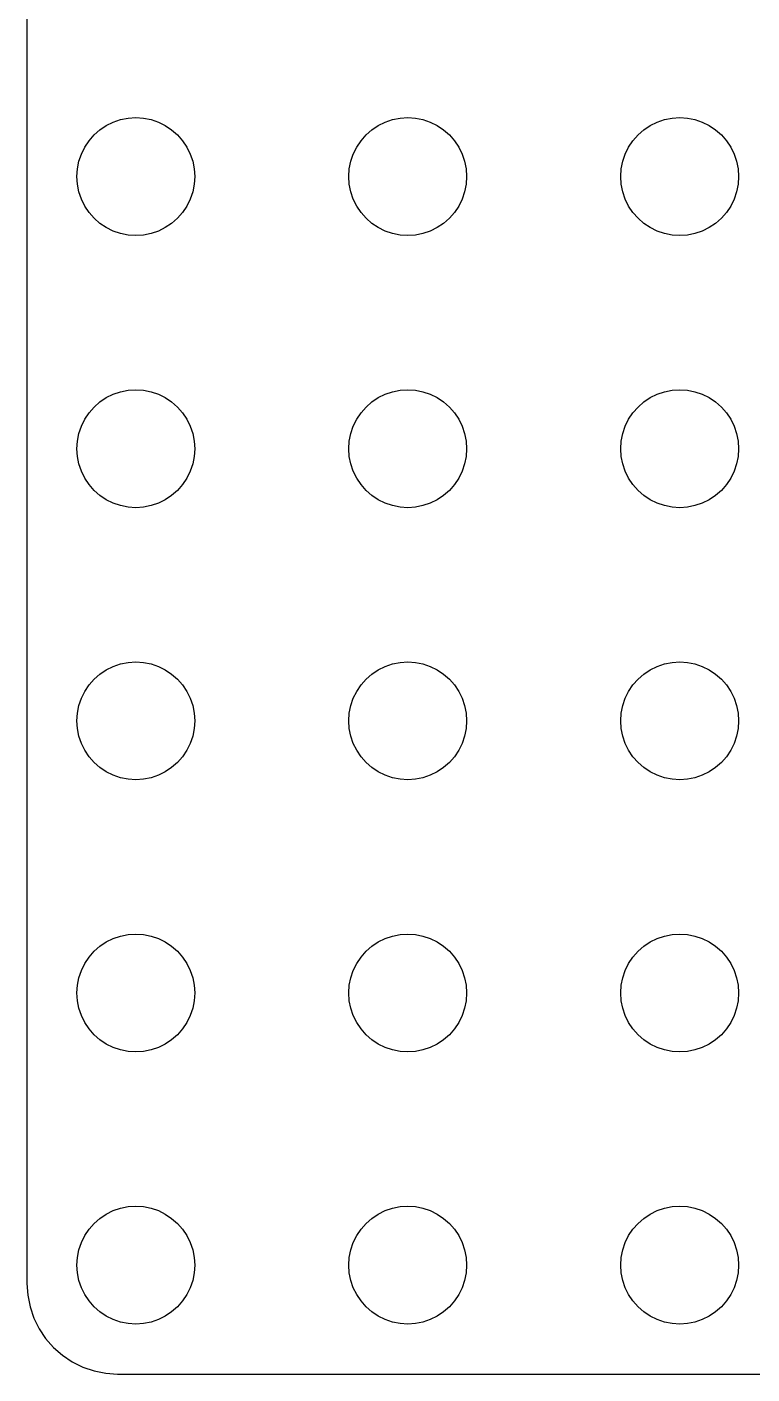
# Model space of a CAD drawing. Header units: metres. Extents: x -149 to 149, y -149 to 149.
# Drawn here: x -148.5 to -108.5, y -148.5 to -74.3 of the extents above; entities that cross this region are included whole.
import ezdxf

# ---------------------------------------------------------------- set-up
doc = ezdxf.new("R2010")
doc.units = ezdxf.units.M

msp = doc.modelspace()

# ---------------------------------------------------------------- linework, layer by layer
for p, q in [((-148.505, 143.505), (-148.505, -143.505)), ((-143.744, -79.4974), (-143.341, -79.3607)), ((-143.341, -79.3607), (-142.924, -79.2778)), ((-142.924, -79.2778), (-142.5, -79.25)), ((-142.5, -79.25), (-142.076, -79.2778)), ((-142.076, -79.2778), (-141.659, -79.3607)), ((-141.659, -79.3607), (-141.256, -79.4974)), ((-128.744, -79.4974), (-128.341, -79.3607)), ((-128.341, -79.3607), (-127.924, -79.2778)), ((-127.924, -79.2778), (-127.5, -79.25)), ((-127.5, -79.25), (-127.076, -79.2778)), ((-127.076, -79.2778), (-126.659, -79.3607)), ((-126.659, -79.3607), (-126.256, -79.4974)), ((-113.744, -79.4974), (-113.341, -79.3607)), ((-113.341, -79.3607), (-112.924, -79.2778)), ((-112.924, -79.2778), (-112.5, -79.25)), ((-112.5, -79.25), (-112.076, -79.2778)), ((-112.076, -79.2778), (-111.659, -79.3607)), ((-111.659, -79.3607), (-111.256, -79.4974)), ((-144.798, -80.2019), (-144.478, -79.9216)), ((-144.478, -79.9216), (-144.125, -79.6854)), ((-144.125, -79.6854), (-143.744, -79.4974)), ((-141.256, -79.4974), (-140.875, -79.6854)), ((-140.875, -79.6854), (-140.522, -79.9216)), ((-140.522, -79.9216), (-140.202, -80.2019)), ((-129.798, -80.2019), (-129.478, -79.9216)), ((-129.478, -79.9216), (-129.125, -79.6854)), ((-129.125, -79.6854), (-128.744, -79.4974)), ((-126.256, -79.4974), (-125.875, -79.6854)), ((-125.875, -79.6854), (-125.522, -79.9216)), ((-125.522, -79.9216), (-125.202, -80.2019)), ((-114.798, -80.2019), (-114.478, -79.9216)), ((-114.478, -79.9216), (-114.125, -79.6854)), ((-114.125, -79.6854), (-113.744, -79.4974)), ((-111.256, -79.4974), (-110.875, -79.6854)), ((-110.875, -79.6854), (-110.522, -79.9216)), ((-110.522, -79.9216), (-110.202, -80.2019)), ((-145.503, -81.2563), (-145.315, -80.875)), ((-145.315, -80.875), (-145.078, -80.5215)), ((-145.078, -80.5215), (-144.798, -80.2019)), ((-140.202, -80.2019), (-139.922, -80.5215)), ((-139.922, -80.5215), (-139.685, -80.875)), ((-139.685, -80.875), (-139.497, -81.2563)), ((-130.503, -81.2563), (-130.315, -80.875)), ((-130.315, -80.875), (-130.078, -80.5215)), ((-130.078, -80.5215), (-129.798, -80.2019)), ((-125.202, -80.2019), (-124.922, -80.5215)), ((-124.922, -80.5215), (-124.685, -80.875)), ((-124.685, -80.875), (-124.497, -81.2563)), ((-115.503, -81.2563), (-115.315, -80.875)), ((-115.315, -80.875), (-115.078, -80.5215)), ((-115.078, -80.5215), (-114.798, -80.2019)), ((-110.202, -80.2019), (-109.922, -80.5215)), ((-109.922, -80.5215), (-109.685, -80.875)), ((-109.685, -80.875), (-109.497, -81.2563)), ((-145.722, -82.0758), (-145.639, -81.6588)), ((-145.639, -81.6588), (-145.503, -81.2563)), ((-139.497, -81.2563), (-139.361, -81.6588)), ((-139.361, -81.6588), (-139.278, -82.0758)), ((-130.722, -82.0758), (-130.639, -81.6588)), ((-130.639, -81.6588), (-130.503, -81.2563)), ((-124.497, -81.2563), (-124.361, -81.6588)), ((-124.361, -81.6588), (-124.278, -82.0758)), ((-115.722, -82.0758), (-115.639, -81.6588)), ((-115.639, -81.6588), (-115.503, -81.2563)), ((-109.497, -81.2563), (-109.361, -81.6588)), ((-109.361, -81.6588), (-109.278, -82.0758)), ((-145.75, -82.5), (-145.722, -82.0758)), ((-139.278, -82.0758), (-139.25, -82.5)), ((-130.75, -82.5), (-130.722, -82.0758)), ((-124.278, -82.0758), (-124.25, -82.5)), ((-115.75, -82.5), (-115.722, -82.0758)), ((-109.278, -82.0758), (-109.25, -82.5)), ((-145.722, -82.9242), (-145.75, -82.5)), ((-145.639, -83.3412), (-145.722, -82.9242)), ((-139.278, -82.9242), (-139.361, -83.3412)), ((-139.25, -82.5), (-139.278, -82.9242)), ((-130.722, -82.9242), (-130.75, -82.5)), ((-130.639, -83.3412), (-130.722, -82.9242)), ((-124.278, -82.9242), (-124.361, -83.3412)), ((-124.25, -82.5), (-124.278, -82.9242)), ((-115.722, -82.9242), (-115.75, -82.5)), ((-115.639, -83.3412), (-115.722, -82.9242)), ((-109.278, -82.9242), (-109.361, -83.3412)), ((-109.25, -82.5), (-109.278, -82.9242)), ((-145.503, -83.7437), (-145.639, -83.3412)), ((-145.315, -84.125), (-145.503, -83.7437)), ((-139.497, -83.7437), (-139.685, -84.125)), ((-139.361, -83.3412), (-139.497, -83.7437)), ((-130.503, -83.7437), (-130.639, -83.3412)), ((-130.315, -84.125), (-130.503, -83.7437)), ((-124.497, -83.7437), (-124.685, -84.125)), ((-124.361, -83.3412), (-124.497, -83.7437)), ((-115.503, -83.7437), (-115.639, -83.3412)), ((-115.315, -84.125), (-115.503, -83.7437)), ((-109.497, -83.7437), (-109.685, -84.125)), ((-109.361, -83.3412), (-109.497, -83.7437)), ((-145.078, -84.4785), (-145.315, -84.125)), ((-144.798, -84.7981), (-145.078, -84.4785)), ((-139.922, -84.4785), (-140.202, -84.7981)), ((-139.685, -84.125), (-139.922, -84.4785)), ((-130.078, -84.4785), (-130.315, -84.125)), ((-129.798, -84.7981), (-130.078, -84.4785)), ((-124.922, -84.4785), (-125.202, -84.7981)), ((-124.685, -84.125), (-124.922, -84.4785)), ((-115.078, -84.4785), (-115.315, -84.125)), ((-114.798, -84.7981), (-115.078, -84.4785)), ((-109.922, -84.4785), (-110.202, -84.7981)), ((-109.685, -84.125), (-109.922, -84.4785)), ((-144.478, -85.0784), (-144.798, -84.7981)), ((-144.125, -85.3146), (-144.478, -85.0784)), ((-143.744, -85.5026), (-144.125, -85.3146)), ((-140.875, -85.3146), (-141.256, -85.5026)), ((-140.522, -85.0784), (-140.875, -85.3146)), ((-140.202, -84.7981), (-140.522, -85.0784)), ((-129.478, -85.0784), (-129.798, -84.7981)), ((-129.125, -85.3146), (-129.478, -85.0784)), ((-128.744, -85.5026), (-129.125, -85.3146)), ((-125.875, -85.3146), (-126.256, -85.5026)), ((-125.522, -85.0784), (-125.875, -85.3146)), ((-125.202, -84.7981), (-125.522, -85.0784)), ((-114.478, -85.0784), (-114.798, -84.7981)), ((-114.125, -85.3146), (-114.478, -85.0784)), ((-113.744, -85.5026), (-114.125, -85.3146)), ((-110.875, -85.3146), (-111.256, -85.5026)), ((-110.522, -85.0784), (-110.875, -85.3146)), ((-110.202, -84.7981), (-110.522, -85.0784)), ((-143.341, -85.6393), (-143.744, -85.5026)), ((-142.924, -85.7222), (-143.341, -85.6393)), ((-142.5, -85.75), (-142.924, -85.7222)), ((-142.076, -85.7222), (-142.5, -85.75)), ((-141.659, -85.6393), (-142.076, -85.7222)), ((-141.256, -85.5026), (-141.659, -85.6393)), ((-128.341, -85.6393), (-128.744, -85.5026)), ((-127.924, -85.7222), (-128.341, -85.6393)), ((-127.5, -85.75), (-127.924, -85.7222)), ((-127.076, -85.7222), (-127.5, -85.75)), ((-126.659, -85.6393), (-127.076, -85.7222)), ((-126.256, -85.5026), (-126.659, -85.6393)), ((-113.341, -85.6393), (-113.744, -85.5026)), ((-112.924, -85.7222), (-113.341, -85.6393)), ((-112.5, -85.75), (-112.924, -85.7222)), ((-112.076, -85.7222), (-112.5, -85.75)), ((-111.659, -85.6393), (-112.076, -85.7222)), ((-111.256, -85.5026), (-111.659, -85.6393)), ((-143.341, -94.3607), (-142.924, -94.2778)), ((-142.924, -94.2778), (-142.5, -94.25)), ((-142.5, -94.25), (-142.076, -94.2778)), ((-142.076, -94.2778), (-141.659, -94.3607)), ((-128.341, -94.3607), (-127.924, -94.2778)), ((-127.924, -94.2778), (-127.5, -94.25)), ((-127.5, -94.25), (-127.076, -94.2778)), ((-127.076, -94.2778), (-126.659, -94.3607)), ((-113.341, -94.3607), (-112.924, -94.2778)), ((-112.924, -94.2778), (-112.5, -94.25)), ((-112.5, -94.25), (-112.076, -94.2778)), ((-112.076, -94.2778), (-111.659, -94.3607)), ((-144.798, -95.2019), (-144.478, -94.9216)), ((-144.478, -94.9216), (-144.125, -94.6854)), ((-144.125, -94.6854), (-143.744, -94.4974)), ((-143.744, -94.4974), (-143.341, -94.3607)), ((-141.659, -94.3607), (-141.256, -94.4974)), ((-141.256, -94.4974), (-140.875, -94.6854)), ((-140.875, -94.6854), (-140.522, -94.9216)), ((-140.522, -94.9216), (-140.202, -95.2019)), ((-129.798, -95.2019), (-129.478, -94.9216)), ((-129.478, -94.9216), (-129.125, -94.6854)), ((-129.125, -94.6854), (-128.744, -94.4974)), ((-128.744, -94.4974), (-128.341, -94.3607)), ((-126.659, -94.3607), (-126.256, -94.4974)), ((-126.256, -94.4974), (-125.875, -94.6854)), ((-125.875, -94.6854), (-125.522, -94.9216)), ((-125.522, -94.9216), (-125.202, -95.2019)), ((-114.798, -95.2019), (-114.478, -94.9216)), ((-114.478, -94.9216), (-114.125, -94.6854)), ((-114.125, -94.6854), (-113.744, -94.4974)), ((-113.744, -94.4974), (-113.341, -94.3607)), ((-111.659, -94.3607), (-111.256, -94.4974)), ((-111.256, -94.4974), (-110.875, -94.6854)), ((-110.875, -94.6854), (-110.522, -94.9216)), ((-110.522, -94.9216), (-110.202, -95.2019)), ((-145.315, -95.875), (-145.078, -95.5215)), ((-145.078, -95.5215), (-144.798, -95.2019)), ((-140.202, -95.2019), (-139.922, -95.5215)), ((-139.922, -95.5215), (-139.685, -95.875)), ((-130.315, -95.875), (-130.078, -95.5215)), ((-130.078, -95.5215), (-129.798, -95.2019)), ((-125.202, -95.2019), (-124.922, -95.5215)), ((-124.922, -95.5215), (-124.685, -95.875)), ((-115.315, -95.875), (-115.078, -95.5215)), ((-115.078, -95.5215), (-114.798, -95.2019)), ((-110.202, -95.2019), (-109.922, -95.5215)), ((-109.922, -95.5215), (-109.685, -95.875)), ((-145.639, -96.6588), (-145.503, -96.2563)), ((-145.503, -96.2563), (-145.315, -95.875)), ((-139.685, -95.875), (-139.497, -96.2563)), ((-139.497, -96.2563), (-139.361, -96.6588)), ((-130.639, -96.6588), (-130.503, -96.2563)), ((-130.503, -96.2563), (-130.315, -95.875)), ((-124.685, -95.875), (-124.497, -96.2563)), ((-124.497, -96.2563), (-124.361, -96.6588)), ((-115.639, -96.6588), (-115.503, -96.2563)), ((-115.503, -96.2563), (-115.315, -95.875)), ((-109.685, -95.875), (-109.497, -96.2563)), ((-109.497, -96.2563), (-109.361, -96.6588)), ((-145.75, -97.5), (-145.722, -97.0758)), ((-145.722, -97.0758), (-145.639, -96.6588)), ((-139.361, -96.6588), (-139.278, -97.0758)), ((-139.278, -97.0758), (-139.25, -97.5)), ((-130.75, -97.5), (-130.722, -97.0758)), ((-130.722, -97.0758), (-130.639, -96.6588)), ((-124.361, -96.6588), (-124.278, -97.0758)), ((-124.278, -97.0758), (-124.25, -97.5)), ((-115.75, -97.5), (-115.722, -97.0758)), ((-115.722, -97.0758), (-115.639, -96.6588)), ((-109.361, -96.6588), (-109.278, -97.0758)), ((-109.278, -97.0758), (-109.25, -97.5)), ((-145.722, -97.9242), (-145.75, -97.5)), ((-145.639, -98.3412), (-145.722, -97.9242)), ((-139.278, -97.9242), (-139.361, -98.3412)), ((-139.25, -97.5), (-139.278, -97.9242)), ((-130.722, -97.9242), (-130.75, -97.5)), ((-130.639, -98.3412), (-130.722, -97.9242)), ((-124.278, -97.9242), (-124.361, -98.3412)), ((-124.25, -97.5), (-124.278, -97.9242)), ((-115.722, -97.9242), (-115.75, -97.5)), ((-115.639, -98.3412), (-115.722, -97.9242)), ((-109.278, -97.9242), (-109.361, -98.3412)), ((-109.25, -97.5), (-109.278, -97.9242)), ((-145.503, -98.7437), (-145.639, -98.3412)), ((-145.315, -99.125), (-145.503, -98.7437)), ((-139.497, -98.7437), (-139.685, -99.125)), ((-139.361, -98.3412), (-139.497, -98.7437)), ((-130.503, -98.7437), (-130.639, -98.3412)), ((-130.315, -99.125), (-130.503, -98.7437)), ((-124.497, -98.7437), (-124.685, -99.125)), ((-124.361, -98.3412), (-124.497, -98.7437)), ((-115.503, -98.7437), (-115.639, -98.3412)), ((-115.315, -99.125), (-115.503, -98.7437)), ((-109.497, -98.7437), (-109.685, -99.125)), ((-109.361, -98.3412), (-109.497, -98.7437)), ((-145.078, -99.4785), (-145.315, -99.125)), ((-144.798, -99.7981), (-145.078, -99.4785)), ((-139.922, -99.4785), (-140.202, -99.7981)), ((-139.685, -99.125), (-139.922, -99.4785)), ((-130.078, -99.4785), (-130.315, -99.125)), ((-129.798, -99.7981), (-130.078, -99.4785)), ((-124.922, -99.4785), (-125.202, -99.7981)), ((-124.685, -99.125), (-124.922, -99.4785)), ((-115.078, -99.4785), (-115.315, -99.125)), ((-114.798, -99.7981), (-115.078, -99.4785)), ((-109.922, -99.4785), (-110.202, -99.7981)), ((-109.685, -99.125), (-109.922, -99.4785)), ((-144.478, -100.078), (-144.798, -99.7981)), ((-144.125, -100.315), (-144.478, -100.078)), ((-140.522, -100.078), (-140.875, -100.315)), ((-140.202, -99.7981), (-140.522, -100.078)), ((-129.478, -100.078), (-129.798, -99.7981)), ((-129.125, -100.315), (-129.478, -100.078)), ((-125.522, -100.078), (-125.875, -100.315)), ((-125.202, -99.7981), (-125.522, -100.078)), ((-114.478, -100.078), (-114.798, -99.7981)), ((-114.125, -100.315), (-114.478, -100.078)), ((-110.522, -100.078), (-110.875, -100.315)), ((-110.202, -99.7981), (-110.522, -100.078)), ((-143.744, -100.503), (-144.125, -100.315)), ((-143.341, -100.639), (-143.744, -100.503)), ((-142.924, -100.722), (-143.341, -100.639)), ((-142.5, -100.75), (-142.924, -100.722)), ((-142.076, -100.722), (-142.5, -100.75)), ((-141.659, -100.639), (-142.076, -100.722)), ((-141.256, -100.503), (-141.659, -100.639)), ((-140.875, -100.315), (-141.256, -100.503)), ((-128.744, -100.503), (-129.125, -100.315)), ((-128.341, -100.639), (-128.744, -100.503)), ((-127.924, -100.722), (-128.341, -100.639)), ((-127.5, -100.75), (-127.924, -100.722)), ((-127.076, -100.722), (-127.5, -100.75)), ((-126.659, -100.639), (-127.076, -100.722)), ((-126.256, -100.503), (-126.659, -100.639)), ((-125.875, -100.315), (-126.256, -100.503)), ((-113.744, -100.503), (-114.125, -100.315)), ((-113.341, -100.639), (-113.744, -100.503)), ((-112.924, -100.722), (-113.341, -100.639)), ((-112.5, -100.75), (-112.924, -100.722)), ((-112.076, -100.722), (-112.5, -100.75)), ((-111.659, -100.639), (-112.076, -100.722)), ((-111.256, -100.503), (-111.659, -100.639)), ((-110.875, -100.315), (-111.256, -100.503)), ((-144.478, -109.922), (-144.125, -109.685)), ((-144.125, -109.685), (-143.744, -109.497)), ((-143.744, -109.497), (-143.341, -109.361)), ((-143.341, -109.361), (-142.924, -109.278)), ((-142.924, -109.278), (-142.5, -109.25)), ((-142.5, -109.25), (-142.076, -109.278)), ((-142.076, -109.278), (-141.659, -109.361)), ((-141.659, -109.361), (-141.256, -109.497)), ((-141.256, -109.497), (-140.875, -109.685)), ((-140.875, -109.685), (-140.522, -109.922)), ((-129.478, -109.922), (-129.125, -109.685)), ((-129.125, -109.685), (-128.744, -109.497)), ((-128.744, -109.497), (-128.341, -109.361)), ((-128.341, -109.361), (-127.924, -109.278)), ((-127.924, -109.278), (-127.5, -109.25)), ((-127.5, -109.25), (-127.076, -109.278)), ((-127.076, -109.278), (-126.659, -109.361)), ((-126.659, -109.361), (-126.256, -109.497)), ((-126.256, -109.497), (-125.875, -109.685)), ((-125.875, -109.685), (-125.522, -109.922)), ((-114.478, -109.922), (-114.125, -109.685)), ((-114.125, -109.685), (-113.744, -109.497)), ((-113.744, -109.497), (-113.341, -109.361)), ((-113.341, -109.361), (-112.924, -109.278)), ((-112.924, -109.278), (-112.5, -109.25)), ((-112.5, -109.25), (-112.076, -109.278)), ((-112.076, -109.278), (-111.659, -109.361)), ((-111.659, -109.361), (-111.256, -109.497)), ((-111.256, -109.497), (-110.875, -109.685)), ((-110.875, -109.685), (-110.522, -109.922)), ((-145.315, -110.875), (-145.078, -110.522)), ((-145.078, -110.522), (-144.798, -110.202)), ((-144.798, -110.202), (-144.478, -109.922)), ((-140.522, -109.922), (-140.202, -110.202)), ((-140.202, -110.202), (-139.922, -110.522)), ((-139.922, -110.522), (-139.685, -110.875)), ((-130.315, -110.875), (-130.078, -110.522)), ((-130.078, -110.522), (-129.798, -110.202)), ((-129.798, -110.202), (-129.478, -109.922)), ((-125.522, -109.922), (-125.202, -110.202)), ((-125.202, -110.202), (-124.922, -110.522)), ((-124.922, -110.522), (-124.685, -110.875)), ((-115.315, -110.875), (-115.078, -110.522)), ((-115.078, -110.522), (-114.798, -110.202)), ((-114.798, -110.202), (-114.478, -109.922)), ((-110.522, -109.922), (-110.202, -110.202)), ((-110.202, -110.202), (-109.922, -110.522)), ((-109.922, -110.522), (-109.685, -110.875)), ((-145.639, -111.659), (-145.503, -111.256)), ((-145.503, -111.256), (-145.315, -110.875)), ((-139.685, -110.875), (-139.497, -111.256)), ((-139.497, -111.256), (-139.361, -111.659)), ((-130.639, -111.659), (-130.503, -111.256)), ((-130.503, -111.256), (-130.315, -110.875)), ((-124.685, -110.875), (-124.497, -111.256)), ((-124.497, -111.256), (-124.361, -111.659)), ((-115.639, -111.659), (-115.503, -111.256)), ((-115.503, -111.256), (-115.315, -110.875)), ((-109.685, -110.875), (-109.497, -111.256)), ((-109.497, -111.256), (-109.361, -111.659)), ((-145.75, -112.5), (-145.722, -112.076)), ((-145.722, -112.076), (-145.639, -111.659)), ((-139.361, -111.659), (-139.278, -112.076)), ((-139.278, -112.076), (-139.25, -112.5)), ((-130.75, -112.5), (-130.722, -112.076)), ((-130.722, -112.076), (-130.639, -111.659)), ((-124.361, -111.659), (-124.278, -112.076)), ((-124.278, -112.076), (-124.25, -112.5)), ((-115.75, -112.5), (-115.722, -112.076)), ((-115.722, -112.076), (-115.639, -111.659)), ((-109.361, -111.659), (-109.278, -112.076)), ((-109.278, -112.076), (-109.25, -112.5)), ((-145.722, -112.924), (-145.75, -112.5)), ((-139.25, -112.5), (-139.278, -112.924)), ((-130.722, -112.924), (-130.75, -112.5)), ((-124.25, -112.5), (-124.278, -112.924)), ((-115.722, -112.924), (-115.75, -112.5)), ((-109.25, -112.5), (-109.278, -112.924)), ((-145.639, -113.341), (-145.722, -112.924)), ((-145.503, -113.744), (-145.639, -113.341)), ((-139.361, -113.341), (-139.497, -113.744)), ((-139.278, -112.924), (-139.361, -113.341)), ((-130.639, -113.341), (-130.722, -112.924)), ((-130.503, -113.744), (-130.639, -113.341)), ((-124.361, -113.341), (-124.497, -113.744)), ((-124.278, -112.924), (-124.361, -113.341)), ((-115.639, -113.341), (-115.722, -112.924)), ((-115.503, -113.744), (-115.639, -113.341)), ((-109.361, -113.341), (-109.497, -113.744)), ((-109.278, -112.924), (-109.361, -113.341)), ((-145.315, -114.125), (-145.503, -113.744)), ((-145.078, -114.478), (-145.315, -114.125)), ((-139.685, -114.125), (-139.922, -114.478)), ((-139.497, -113.744), (-139.685, -114.125)), ((-130.315, -114.125), (-130.503, -113.744)), ((-130.078, -114.478), (-130.315, -114.125)), ((-124.685, -114.125), (-124.922, -114.478)), ((-124.497, -113.744), (-124.685, -114.125)), ((-115.315, -114.125), (-115.503, -113.744)), ((-115.078, -114.478), (-115.315, -114.125)), ((-109.685, -114.125), (-109.922, -114.478)), ((-109.497, -113.744), (-109.685, -114.125)), ((-144.798, -114.798), (-145.078, -114.478)), ((-144.478, -115.078), (-144.798, -114.798)), ((-144.125, -115.315), (-144.478, -115.078)), ((-140.522, -115.078), (-140.875, -115.315)), ((-140.202, -114.798), (-140.522, -115.078)), ((-139.922, -114.478), (-140.202, -114.798)), ((-129.798, -114.798), (-130.078, -114.478)), ((-129.478, -115.078), (-129.798, -114.798)), ((-129.125, -115.315), (-129.478, -115.078)), ((-125.522, -115.078), (-125.875, -115.315)), ((-125.202, -114.798), (-125.522, -115.078)), ((-124.922, -114.478), (-125.202, -114.798)), ((-114.798, -114.798), (-115.078, -114.478)), ((-114.478, -115.078), (-114.798, -114.798)), ((-114.125, -115.315), (-114.478, -115.078)), ((-110.522, -115.078), (-110.875, -115.315)), ((-110.202, -114.798), (-110.522, -115.078)), ((-109.922, -114.478), (-110.202, -114.798)), ((-143.744, -115.503), (-144.125, -115.315)), ((-143.341, -115.639), (-143.744, -115.503)), ((-142.924, -115.722), (-143.341, -115.639)), ((-142.5, -115.75), (-142.924, -115.722)), ((-142.076, -115.722), (-142.5, -115.75)), ((-141.659, -115.639), (-142.076, -115.722)), ((-141.256, -115.503), (-141.659, -115.639)), ((-140.875, -115.315), (-141.256, -115.503)), ((-128.744, -115.503), (-129.125, -115.315)), ((-128.341, -115.639), (-128.744, -115.503)), ((-127.924, -115.722), (-128.341, -115.639)), ((-127.5, -115.75), (-127.924, -115.722)), ((-127.076, -115.722), (-127.5, -115.75)), ((-126.659, -115.639), (-127.076, -115.722)), ((-126.256, -115.503), (-126.659, -115.639)), ((-125.875, -115.315), (-126.256, -115.503)), ((-113.744, -115.503), (-114.125, -115.315)), ((-113.341, -115.639), (-113.744, -115.503)), ((-112.924, -115.722), (-113.341, -115.639)), ((-112.5, -115.75), (-112.924, -115.722)), ((-112.076, -115.722), (-112.5, -115.75)), ((-111.659, -115.639), (-112.076, -115.722)), ((-111.256, -115.503), (-111.659, -115.639)), ((-110.875, -115.315), (-111.256, -115.503)), ((-144.478, -124.922), (-144.125, -124.685)), ((-144.125, -124.685), (-143.744, -124.497)), ((-143.744, -124.497), (-143.341, -124.361)), ((-143.341, -124.361), (-142.924, -124.278)), ((-142.924, -124.278), (-142.5, -124.25)), ((-142.5, -124.25), (-142.076, -124.278)), ((-142.076, -124.278), (-141.659, -124.361)), ((-141.659, -124.361), (-141.256, -124.497)), ((-141.256, -124.497), (-140.875, -124.685)), ((-140.875, -124.685), (-140.522, -124.922)), ((-129.478, -124.922), (-129.125, -124.685)), ((-129.125, -124.685), (-128.744, -124.497)), ((-128.744, -124.497), (-128.341, -124.361)), ((-128.341, -124.361), (-127.924, -124.278)), ((-127.924, -124.278), (-127.5, -124.25)), ((-127.5, -124.25), (-127.076, -124.278)), ((-127.076, -124.278), (-126.659, -124.361)), ((-126.659, -124.361), (-126.256, -124.497)), ((-126.256, -124.497), (-125.875, -124.685)), ((-125.875, -124.685), (-125.522, -124.922)), ((-114.478, -124.922), (-114.125, -124.685)), ((-114.125, -124.685), (-113.744, -124.497)), ((-113.744, -124.497), (-113.341, -124.361)), ((-113.341, -124.361), (-112.924, -124.278)), ((-112.924, -124.278), (-112.5, -124.25)), ((-112.5, -124.25), (-112.076, -124.278)), ((-112.076, -124.278), (-111.659, -124.361)), ((-111.659, -124.361), (-111.256, -124.497)), ((-111.256, -124.497), (-110.875, -124.685)), ((-110.875, -124.685), (-110.522, -124.922)), ((-145.078, -125.522), (-144.798, -125.202)), ((-144.798, -125.202), (-144.478, -124.922)), ((-140.522, -124.922), (-140.202, -125.202)), ((-140.202, -125.202), (-139.922, -125.522)), ((-130.078, -125.522), (-129.798, -125.202)), ((-129.798, -125.202), (-129.478, -124.922)), ((-125.522, -124.922), (-125.202, -125.202)), ((-125.202, -125.202), (-124.922, -125.522)), ((-115.078, -125.522), (-114.798, -125.202)), ((-114.798, -125.202), (-114.478, -124.922)), ((-110.522, -124.922), (-110.202, -125.202)), ((-110.202, -125.202), (-109.922, -125.522)), ((-145.503, -126.256), (-145.315, -125.875)), ((-145.315, -125.875), (-145.078, -125.522)), ((-139.922, -125.522), (-139.685, -125.875)), ((-139.685, -125.875), (-139.497, -126.256)), ((-130.503, -126.256), (-130.315, -125.875)), ((-130.315, -125.875), (-130.078, -125.522)), ((-124.922, -125.522), (-124.685, -125.875)), ((-124.685, -125.875), (-124.497, -126.256)), ((-115.503, -126.256), (-115.315, -125.875)), ((-115.315, -125.875), (-115.078, -125.522)), ((-109.922, -125.522), (-109.685, -125.875)), ((-109.685, -125.875), (-109.497, -126.256)), ((-145.722, -127.076), (-145.639, -126.659)), ((-145.639, -126.659), (-145.503, -126.256)), ((-139.497, -126.256), (-139.361, -126.659)), ((-139.361, -126.659), (-139.278, -127.076)), ((-130.722, -127.076), (-130.639, -126.659)), ((-130.639, -126.659), (-130.503, -126.256)), ((-124.497, -126.256), (-124.361, -126.659)), ((-124.361, -126.659), (-124.278, -127.076)), ((-115.722, -127.076), (-115.639, -126.659)), ((-115.639, -126.659), (-115.503, -126.256)), ((-109.497, -126.256), (-109.361, -126.659)), ((-109.361, -126.659), (-109.278, -127.076)), ((-145.75, -127.5), (-145.722, -127.076)), ((-145.722, -127.924), (-145.75, -127.5)), ((-139.278, -127.076), (-139.25, -127.5)), ((-139.25, -127.5), (-139.278, -127.924)), ((-130.75, -127.5), (-130.722, -127.076)), ((-130.722, -127.924), (-130.75, -127.5)), ((-124.278, -127.076), (-124.25, -127.5)), ((-124.25, -127.5), (-124.278, -127.924)), ((-115.75, -127.5), (-115.722, -127.076)), ((-115.722, -127.924), (-115.75, -127.5)), ((-109.278, -127.076), (-109.25, -127.5)), ((-109.25, -127.5), (-109.278, -127.924)), ((-145.639, -128.341), (-145.722, -127.924)), ((-145.503, -128.744), (-145.639, -128.341)), ((-139.361, -128.341), (-139.497, -128.744)), ((-139.278, -127.924), (-139.361, -128.341)), ((-130.639, -128.341), (-130.722, -127.924)), ((-130.503, -128.744), (-130.639, -128.341)), ((-124.361, -128.341), (-124.497, -128.744)), ((-124.278, -127.924), (-124.361, -128.341)), ((-115.639, -128.341), (-115.722, -127.924)), ((-115.503, -128.744), (-115.639, -128.341)), ((-109.361, -128.341), (-109.497, -128.744)), ((-109.278, -127.924), (-109.361, -128.341)), ((-145.315, -129.125), (-145.503, -128.744)), ((-145.078, -129.478), (-145.315, -129.125)), ((-139.685, -129.125), (-139.922, -129.478)), ((-139.497, -128.744), (-139.685, -129.125)), ((-130.315, -129.125), (-130.503, -128.744)), ((-130.078, -129.478), (-130.315, -129.125)), ((-124.685, -129.125), (-124.922, -129.478)), ((-124.497, -128.744), (-124.685, -129.125)), ((-115.315, -129.125), (-115.503, -128.744)), ((-115.078, -129.478), (-115.315, -129.125)), ((-109.685, -129.125), (-109.922, -129.478)), ((-109.497, -128.744), (-109.685, -129.125)), ((-144.798, -129.798), (-145.078, -129.478)), ((-144.478, -130.078), (-144.798, -129.798)), ((-140.202, -129.798), (-140.522, -130.078)), ((-139.922, -129.478), (-140.202, -129.798)), ((-129.798, -129.798), (-130.078, -129.478)), ((-129.478, -130.078), (-129.798, -129.798)), ((-125.202, -129.798), (-125.522, -130.078)), ((-124.922, -129.478), (-125.202, -129.798)), ((-114.798, -129.798), (-115.078, -129.478)), ((-114.478, -130.078), (-114.798, -129.798)), ((-110.202, -129.798), (-110.522, -130.078)), ((-109.922, -129.478), (-110.202, -129.798)), ((-144.125, -130.315), (-144.478, -130.078)), ((-143.744, -130.503), (-144.125, -130.315)), ((-143.341, -130.639), (-143.744, -130.503)), ((-142.924, -130.722), (-143.341, -130.639)), ((-141.659, -130.639), (-142.076, -130.722)), ((-141.256, -130.503), (-141.659, -130.639)), ((-140.875, -130.315), (-141.256, -130.503)), ((-140.522, -130.078), (-140.875, -130.315)), ((-129.125, -130.315), (-129.478, -130.078)), ((-128.744, -130.503), (-129.125, -130.315)), ((-128.341, -130.639), (-128.744, -130.503)), ((-127.924, -130.722), (-128.341, -130.639)), ((-126.659, -130.639), (-127.076, -130.722)), ((-126.256, -130.503), (-126.659, -130.639)), ((-125.875, -130.315), (-126.256, -130.503)), ((-125.522, -130.078), (-125.875, -130.315)), ((-114.125, -130.315), (-114.478, -130.078)), ((-113.744, -130.503), (-114.125, -130.315)), ((-113.341, -130.639), (-113.744, -130.503)), ((-112.924, -130.722), (-113.341, -130.639)), ((-111.659, -130.639), (-112.076, -130.722)), ((-111.256, -130.503), (-111.659, -130.639)), ((-110.875, -130.315), (-111.256, -130.503)), ((-110.522, -130.078), (-110.875, -130.315)), ((-142.5, -130.75), (-142.924, -130.722)), ((-142.076, -130.722), (-142.5, -130.75)), ((-127.5, -130.75), (-127.924, -130.722)), ((-127.076, -130.722), (-127.5, -130.75)), ((-112.5, -130.75), (-112.924, -130.722)), ((-112.076, -130.722), (-112.5, -130.75)), ((-144.125, -139.685), (-143.744, -139.497)), ((-143.744, -139.497), (-143.341, -139.361)), ((-143.341, -139.361), (-142.924, -139.278)), ((-142.924, -139.278), (-142.5, -139.25)), ((-142.5, -139.25), (-142.076, -139.278)), ((-142.076, -139.278), (-141.659, -139.361)), ((-141.659, -139.361), (-141.256, -139.497)), ((-141.256, -139.497), (-140.875, -139.685)), ((-129.125, -139.685), (-128.744, -139.497)), ((-128.744, -139.497), (-128.341, -139.361)), ((-128.341, -139.361), (-127.924, -139.278)), ((-127.924, -139.278), (-127.5, -139.25)), ((-127.5, -139.25), (-127.076, -139.278)), ((-127.076, -139.278), (-126.659, -139.361)), ((-126.659, -139.361), (-126.256, -139.497)), ((-126.256, -139.497), (-125.875, -139.685)), ((-114.125, -139.685), (-113.744, -139.497)), ((-113.744, -139.497), (-113.341, -139.361)), ((-113.341, -139.361), (-112.924, -139.278)), ((-112.924, -139.278), (-112.5, -139.25)), ((-112.5, -139.25), (-112.076, -139.278)), ((-112.076, -139.278), (-111.659, -139.361)), ((-111.659, -139.361), (-111.256, -139.497)), ((-111.256, -139.497), (-110.875, -139.685)), ((-145.078, -140.522), (-144.798, -140.202)), ((-144.798, -140.202), (-144.478, -139.922)), ((-144.478, -139.922), (-144.125, -139.685)), ((-140.875, -139.685), (-140.522, -139.922)), ((-140.522, -139.922), (-140.202, -140.202)), ((-140.202, -140.202), (-139.922, -140.522)), ((-130.078, -140.522), (-129.798, -140.202)), ((-129.798, -140.202), (-129.478, -139.922)), ((-129.478, -139.922), (-129.125, -139.685)), ((-125.875, -139.685), (-125.522, -139.922)), ((-125.522, -139.922), (-125.202, -140.202)), ((-125.202, -140.202), (-124.922, -140.522)), ((-115.078, -140.522), (-114.798, -140.202)), ((-114.798, -140.202), (-114.478, -139.922)), ((-114.478, -139.922), (-114.125, -139.685)), ((-110.875, -139.685), (-110.522, -139.922)), ((-110.522, -139.922), (-110.202, -140.202)), ((-110.202, -140.202), (-109.922, -140.522)), ((-145.503, -141.256), (-145.315, -140.875)), ((-145.315, -140.875), (-145.078, -140.522)), ((-139.922, -140.522), (-139.685, -140.875)), ((-139.685, -140.875), (-139.497, -141.256)), ((-130.503, -141.256), (-130.315, -140.875)), ((-130.315, -140.875), (-130.078, -140.522)), ((-124.922, -140.522), (-124.685, -140.875)), ((-124.685, -140.875), (-124.497, -141.256)), ((-115.503, -141.256), (-115.315, -140.875)), ((-115.315, -140.875), (-115.078, -140.522)), ((-109.922, -140.522), (-109.685, -140.875)), ((-109.685, -140.875), (-109.497, -141.256)), ((-145.722, -142.076), (-145.639, -141.659)), ((-145.639, -141.659), (-145.503, -141.256)), ((-139.497, -141.256), (-139.361, -141.659)), ((-139.361, -141.659), (-139.278, -142.076)), ((-130.722, -142.076), (-130.639, -141.659)), ((-130.639, -141.659), (-130.503, -141.256)), ((-124.497, -141.256), (-124.361, -141.659)), ((-124.361, -141.659), (-124.278, -142.076)), ((-115.722, -142.076), (-115.639, -141.659)), ((-115.639, -141.659), (-115.503, -141.256)), ((-109.497, -141.256), (-109.361, -141.659)), ((-109.361, -141.659), (-109.278, -142.076)), ((-145.75, -142.5), (-145.722, -142.076)), ((-145.722, -142.924), (-145.75, -142.5)), ((-139.278, -142.076), (-139.25, -142.5)), ((-139.25, -142.5), (-139.278, -142.924)), ((-130.75, -142.5), (-130.722, -142.076)), ((-130.722, -142.924), (-130.75, -142.5)), ((-124.278, -142.076), (-124.25, -142.5)), ((-124.25, -142.5), (-124.278, -142.924)), ((-115.75, -142.5), (-115.722, -142.076)), ((-115.722, -142.924), (-115.75, -142.5)), ((-109.278, -142.076), (-109.25, -142.5)), ((-109.25, -142.5), (-109.278, -142.924)), ((-145.639, -143.341), (-145.722, -142.924)), ((-139.278, -142.924), (-139.361, -143.341)), ((-130.639, -143.341), (-130.722, -142.924)), ((-124.278, -142.924), (-124.361, -143.341)), ((-115.639, -143.341), (-115.722, -142.924)), ((-109.278, -142.924), (-109.361, -143.341)), ((-148.505, -143.505), (-148.462, -144.158)), ((-145.503, -143.744), (-145.639, -143.341)), ((-145.315, -144.125), (-145.503, -143.744)), ((-139.497, -143.744), (-139.685, -144.125)), ((-139.361, -143.341), (-139.497, -143.744)), ((-130.503, -143.744), (-130.639, -143.341)), ((-130.315, -144.125), (-130.503, -143.744)), ((-124.497, -143.744), (-124.685, -144.125)), ((-124.361, -143.341), (-124.497, -143.744)), ((-115.503, -143.744), (-115.639, -143.341)), ((-115.315, -144.125), (-115.503, -143.744)), ((-109.497, -143.744), (-109.685, -144.125)), ((-109.361, -143.341), (-109.497, -143.744)), ((-148.462, -144.158), (-148.335, -144.799)), ((-145.078, -144.478), (-145.315, -144.125)), ((-144.798, -144.798), (-145.078, -144.478)), ((-139.922, -144.478), (-140.202, -144.798)), ((-139.685, -144.125), (-139.922, -144.478)), ((-130.078, -144.478), (-130.315, -144.125)), ((-129.798, -144.798), (-130.078, -144.478)), ((-124.922, -144.478), (-125.202, -144.798)), ((-124.685, -144.125), (-124.922, -144.478)), ((-115.078, -144.478), (-115.315, -144.125)), ((-114.798, -144.798), (-115.078, -144.478)), ((-109.922, -144.478), (-110.202, -144.798)), ((-109.685, -144.125), (-109.922, -144.478)), ((-148.335, -144.799), (-148.124, -145.418)), ((-148.124, -145.418), (-147.835, -146.005)), ((-144.478, -145.078), (-144.798, -144.798)), ((-144.125, -145.315), (-144.478, -145.078)), ((-143.744, -145.503), (-144.125, -145.315)), ((-143.341, -145.639), (-143.744, -145.503)), ((-141.256, -145.503), (-141.659, -145.639)), ((-140.875, -145.315), (-141.256, -145.503)), ((-140.522, -145.078), (-140.875, -145.315)), ((-140.202, -144.798), (-140.522, -145.078)), ((-129.478, -145.078), (-129.798, -144.798)), ((-129.125, -145.315), (-129.478, -145.078)), ((-128.744, -145.503), (-129.125, -145.315)), ((-128.341, -145.639), (-128.744, -145.503)), ((-126.256, -145.503), (-126.659, -145.639)), ((-125.875, -145.315), (-126.256, -145.503)), ((-125.522, -145.078), (-125.875, -145.315)), ((-125.202, -144.798), (-125.522, -145.078)), ((-114.478, -145.078), (-114.798, -144.798)), ((-114.125, -145.315), (-114.478, -145.078)), ((-113.744, -145.503), (-114.125, -145.315)), ((-113.341, -145.639), (-113.744, -145.503)), ((-111.256, -145.503), (-111.659, -145.639)), ((-110.875, -145.315), (-111.256, -145.503)), ((-110.522, -145.078), (-110.875, -145.315)), ((-110.202, -144.798), (-110.522, -145.078)), ((-147.835, -146.005), (-147.472, -146.549)), ((-142.924, -145.722), (-143.341, -145.639)), ((-142.5, -145.75), (-142.924, -145.722)), ((-142.076, -145.722), (-142.5, -145.75)), ((-141.659, -145.639), (-142.076, -145.722)), ((-127.924, -145.722), (-128.341, -145.639)), ((-127.5, -145.75), (-127.924, -145.722)), ((-127.076, -145.722), (-127.5, -145.75)), ((-126.659, -145.639), (-127.076, -145.722)), ((-112.924, -145.722), (-113.341, -145.639)), ((-112.5, -145.75), (-112.924, -145.722)), ((-112.076, -145.722), (-112.5, -145.75)), ((-111.659, -145.639), (-112.076, -145.722)), ((-147.472, -146.549), (-147.041, -147.041)), ((-147.041, -147.041), (-146.549, -147.472)), ((-146.549, -147.472), (-146.005, -147.835)), ((-146.005, -147.835), (-145.418, -148.124)), ((-145.418, -148.124), (-144.799, -148.335)), ((-144.799, -148.335), (-144.158, -148.462)), ((-144.158, -148.462), (-143.505, -148.505)), ((-143.505, -148.505), (143.505, -148.505))]:
    msp.add_line(p, q)

doc.saveas('drawing.dxf')
